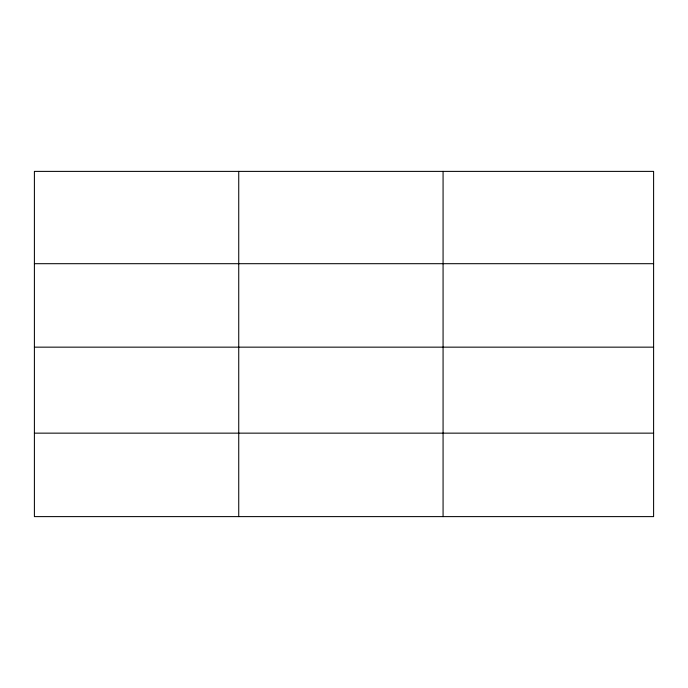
<?xml version="1.0" encoding="UTF-8"?>
<svg xmlns="http://www.w3.org/2000/svg" width="688" height="688" viewBox="0 0 688 688"><rect width="100%" height="100%" fill="white"/><g stroke="black" fill="none" stroke-linecap="round" stroke-linejoin="round"><path stroke-width="1.03" d="M653.6 347.156L653.6 171.389L34.4 171.389L34.4 516.611L653.6 516.611L653.6 347.156L34.4 347.156M34.4 263.693L653.6 263.693M34.4 433.148L653.6 433.148M443.072 171.389L443.072 516.611M238.736 171.389L238.736 516.611"/></g></svg>
